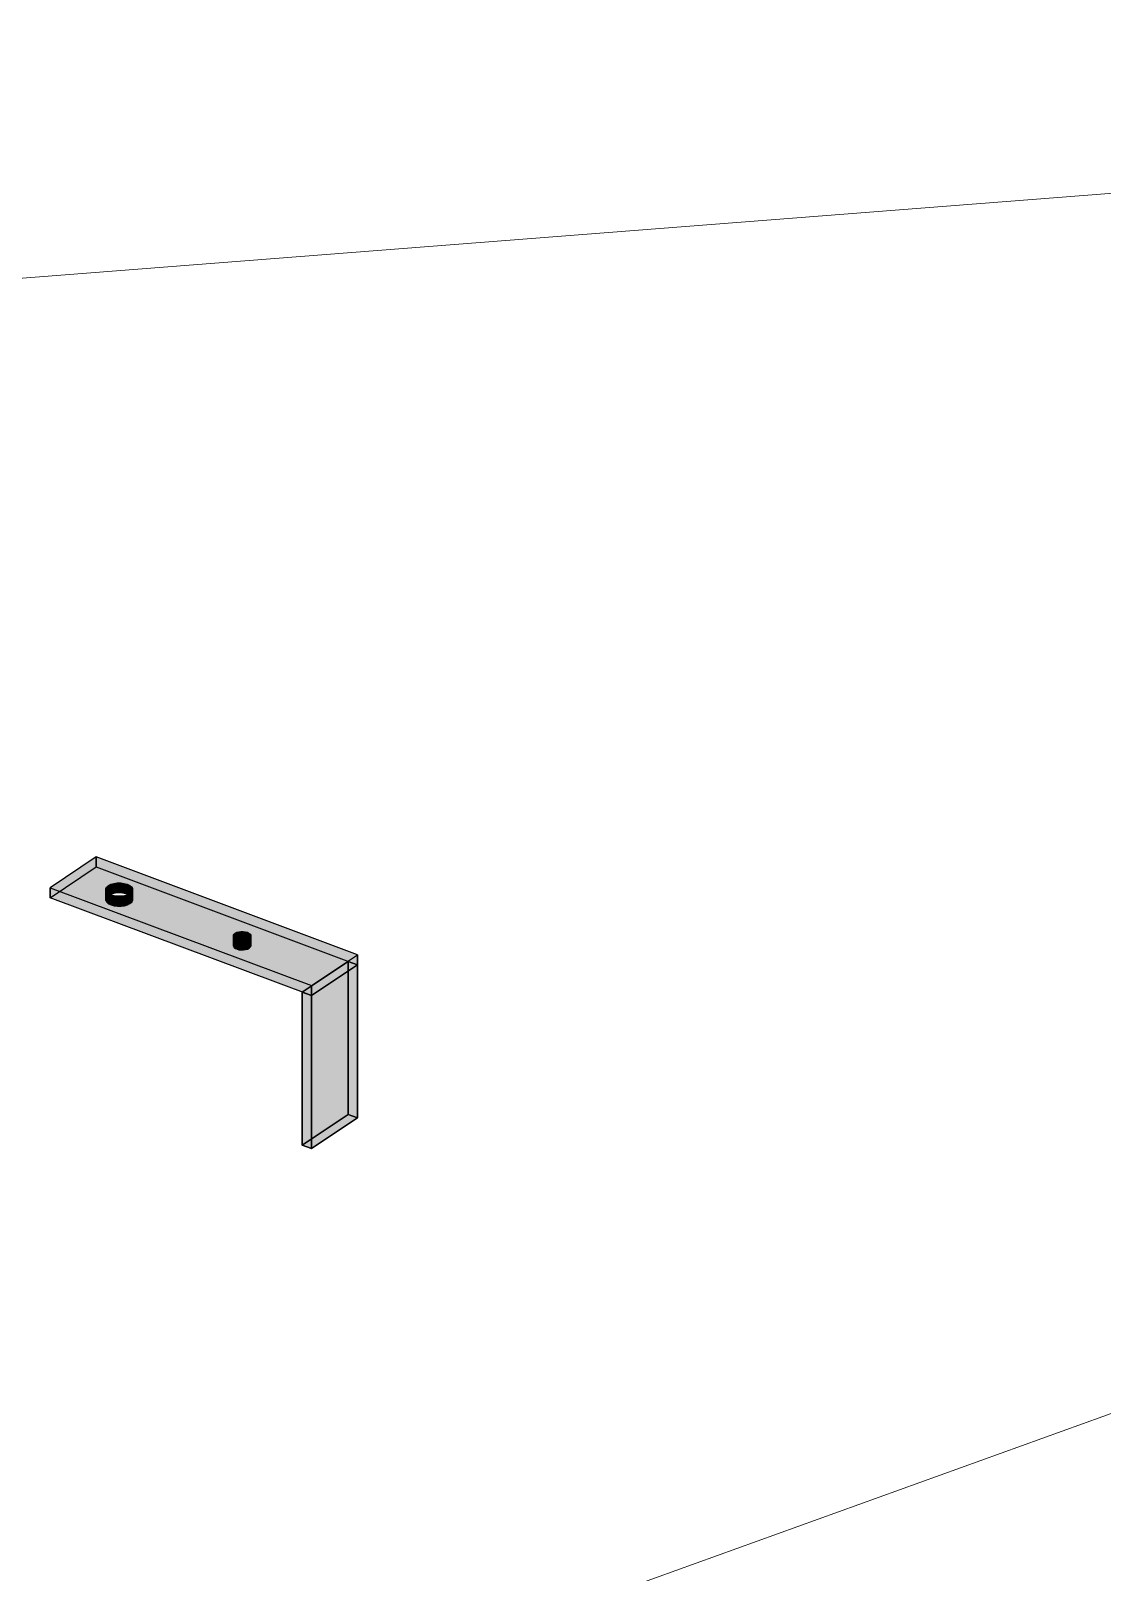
# Model space of a CAD drawing. Header units: millimetres. Extents: x 50 to 612415, y 2 to 4150.
# Drawn here: x 519294 to 519804, y 2737 to 3470 of the extents above; entities that cross this region are included whole.
import ezdxf

# ---------------------------------------------------------------- set-up
doc = ezdxf.new("R2010")
doc.units = ezdxf.units.MM
for name, color, linetype, lineweight in [('DIM', 7, 'Continuous', 13), ('HATCH', 8, 'Continuous', 9), ('OUTLINE', 7, 'Continuous', 25)]:
    doc.layers.add(name, color=color, linetype=linetype, lineweight=lineweight)

msp = doc.modelspace()

# ---------------------------------------------------------------- hatches: boundary and pattern name
at = {"layer": 'HATCH', "true_color": 0x46848e}
for points in [[(519303.209, 3057.52), (519325.14, 3072.141), (519325.14, 3076.889), (519303.209, 3062.269)], [(519449.416, 3025.538), (519427.485, 3010.917), (519427.485, 3015.665), (519449.416, 3030.286)], [(519445.03, 2954.376), (519423.099, 2939.755), (519423.099, 3012.562), (519445.03, 3027.182)], [(519427.485, 2938.111), (519449.416, 2952.731), (519449.416, 3025.538), (519427.485, 3010.917)]]:
    msp.add_hatch(color=145, dxfattribs=at).paths.add_polyline_path(points)
at = {"layer": 'HATCH', "true_color": 0x468f99}
for points in [[(519325.14, 3076.889), (519303.209, 3062.269), (519330.988, 3063.274)], [(519325.14, 3076.889), (519335.201, 3064.521), (519336.87, 3064.53)], [(519325.14, 3076.889), (519336.87, 3064.53), (519338.488, 3064.323)], [(519325.14, 3076.889), (519333.593, 3064.296), (519335.201, 3064.521)], [(519325.14, 3076.889), (519338.488, 3064.323), (519339.943, 3063.914)], [(519325.14, 3076.889), (519332.156, 3063.871), (519333.593, 3064.296)], [(519325.14, 3076.889), (519339.943, 3063.914), (519341.137, 3063.33)], [(519325.14, 3076.889), (519330.988, 3063.274), (519332.156, 3063.871)], [(519325.14, 3076.889), (519341.137, 3063.33), (519341.988, 3062.611)], [(519449.416, 3030.286), (519325.14, 3076.889), (519341.988, 3062.611)], [(519330.988, 3058.526), (519303.209, 3057.52), (519325.14, 3072.141)], [(519336.87, 3059.782), (519335.201, 3059.773), (519325.14, 3072.141)], [(519338.488, 3059.575), (519336.87, 3059.782), (519325.14, 3072.141)], [(519335.201, 3059.773), (519333.593, 3059.548), (519325.14, 3072.141)], [(519339.943, 3059.165), (519338.488, 3059.575), (519325.14, 3072.141)], [(519333.593, 3059.548), (519332.156, 3059.122), (519325.14, 3072.141)], [(519341.137, 3058.581), (519339.943, 3059.165), (519325.14, 3072.141)], [(519332.156, 3059.122), (519330.988, 3058.526), (519325.14, 3072.141)], [(519341.988, 3057.863), (519341.137, 3058.581), (519325.14, 3072.141)], [(519341.988, 3057.863), (519325.14, 3072.141), (519449.416, 3025.538)], [(519330.169, 3062.546), (519330.988, 3063.274), (519303.209, 3062.269)], [(519329.755, 3061.737), (519330.169, 3062.546), (519303.209, 3062.269)], [(519329.773, 3060.903), (519329.755, 3061.737), (519303.209, 3062.269)], [(519330.223, 3060.099), (519329.773, 3060.903), (519303.209, 3062.269)], [(519303.209, 3062.269), (519331.074, 3059.38), (519330.223, 3060.099)], [(519303.209, 3062.269), (519332.267, 3058.796), (519331.074, 3059.38)], [(519303.209, 3062.269), (519390.807, 3038.616), (519332.267, 3058.796)], [(519303.209, 3062.269), (519391.354, 3038.154), (519390.807, 3038.616)], [(519303.209, 3062.269), (519427.485, 3015.665), (519391.354, 3038.154)], [(519303.209, 3057.52), (519330.988, 3058.526), (519330.169, 3057.798)], [(519390.772, 3040.19), (519333.723, 3058.387), (519332.267, 3058.796)], [(519390.506, 3039.67), (519390.772, 3040.19), (519332.267, 3058.796)], [(519390.518, 3039.133), (519390.506, 3039.67), (519332.267, 3058.796)], [(519390.807, 3038.616), (519390.518, 3039.133), (519332.267, 3058.796)], [(519390.772, 3040.19), (519338.618, 3058.414), (519337.01, 3058.189)], [(519390.772, 3040.19), (519340.055, 3058.839), (519338.618, 3058.414)], [(519390.772, 3040.19), (519341.223, 3059.436), (519340.055, 3058.839)], [(519342.042, 3060.164), (519341.223, 3059.436), (519397.056, 3041.069)], [(519341.223, 3059.436), (519394.007, 3041.459), (519395.08, 3041.465)], [(519341.223, 3059.436), (519395.08, 3041.465), (519396.12, 3041.332)], [(519341.223, 3059.436), (519392.973, 3041.314), (519394.007, 3041.459)], [(519341.223, 3059.436), (519396.12, 3041.332), (519397.056, 3041.069)], [(519341.223, 3059.436), (519392.049, 3041.041), (519392.973, 3041.314)], [(519341.223, 3059.436), (519391.299, 3040.657), (519392.049, 3041.041)], [(519390.772, 3040.19), (519391.299, 3040.657), (519341.223, 3059.436)], [(519449.416, 3030.286), (519341.988, 3062.611), (519342.438, 3061.807)], [(519449.416, 3030.286), (519342.456, 3060.972), (519342.042, 3060.164)], [(519449.416, 3030.286), (519342.042, 3060.164), (519397.056, 3041.069)], [(519449.416, 3030.286), (519342.438, 3061.807), (519342.456, 3060.972)], [(519303.209, 3057.52), (519330.169, 3057.798), (519329.755, 3056.989)], [(519303.209, 3057.52), (519329.755, 3056.989), (519329.773, 3056.154)], [(519303.209, 3057.52), (519329.773, 3056.154), (519330.223, 3055.35)], [(519330.223, 3055.35), (519331.074, 3054.632), (519303.209, 3057.52)], [(519331.074, 3054.632), (519332.267, 3054.048), (519303.209, 3057.52)], [(519332.267, 3054.048), (519390.807, 3033.868), (519303.209, 3057.52)], [(519390.807, 3033.868), (519391.354, 3033.406), (519303.209, 3057.52)], [(519391.354, 3033.406), (519427.485, 3010.917), (519303.209, 3057.52)], [(519332.267, 3054.048), (519333.723, 3053.639), (519390.772, 3035.441)], [(519332.267, 3054.048), (519390.772, 3035.441), (519390.506, 3034.921)], [(519332.267, 3054.048), (519390.506, 3034.921), (519390.518, 3034.385)], [(519332.267, 3054.048), (519390.518, 3034.385), (519390.807, 3033.868)], [(519390.772, 3040.19), (519335.34, 3058.18), (519333.723, 3058.387)], [(519333.723, 3053.639), (519335.34, 3053.431), (519390.772, 3035.441)], [(519390.772, 3040.19), (519337.01, 3058.189), (519335.34, 3058.18)], [(519335.34, 3053.431), (519337.01, 3053.44), (519390.772, 3035.441)], [(519337.01, 3053.44), (519338.618, 3053.665), (519390.772, 3035.441)], [(519338.618, 3053.665), (519340.055, 3054.091), (519390.772, 3035.441)], [(519340.055, 3054.091), (519341.223, 3054.688), (519390.772, 3035.441)], [(519397.056, 3036.32), (519341.223, 3054.688), (519342.042, 3055.415)], [(519395.08, 3036.717), (519394.007, 3036.711), (519341.223, 3054.688)], [(519396.12, 3036.584), (519395.08, 3036.717), (519341.223, 3054.688)], [(519394.007, 3036.711), (519392.973, 3036.566), (519341.223, 3054.688)], [(519397.056, 3036.32), (519396.12, 3036.584), (519341.223, 3054.688)], [(519392.973, 3036.566), (519392.049, 3036.293), (519341.223, 3054.688)], [(519392.049, 3036.293), (519391.299, 3035.909), (519341.223, 3054.688)], [(519341.223, 3054.688), (519391.299, 3035.909), (519390.772, 3035.441)], [(519342.438, 3057.059), (519341.988, 3057.863), (519449.416, 3025.538)], [(519342.042, 3055.415), (519342.456, 3056.224), (519449.416, 3025.538)], [(519397.056, 3036.32), (519342.042, 3055.415), (519449.416, 3025.538)], [(519342.456, 3056.224), (519342.438, 3057.059), (519449.416, 3025.538)], [(519427.485, 3015.665), (519392.121, 3037.779), (519391.354, 3038.154)], [(519427.485, 3015.665), (519393.057, 3037.516), (519392.121, 3037.779)], [(519449.416, 3030.286), (519394.097, 3037.382), (519393.057, 3037.516)], [(519427.485, 3015.665), (519449.416, 3030.286), (519393.057, 3037.516)], [(519449.416, 3030.286), (519395.17, 3037.388), (519394.097, 3037.382)], [(519449.416, 3030.286), (519396.204, 3037.533), (519395.17, 3037.388)], [(519449.416, 3030.286), (519397.127, 3037.806), (519396.204, 3037.533)], [(519449.416, 3030.286), (519397.056, 3041.069), (519397.823, 3040.693)], [(519449.416, 3030.286), (519397.878, 3038.19), (519397.127, 3037.806)], [(519449.416, 3030.286), (519397.823, 3040.693), (519398.37, 3040.231)], [(519449.416, 3030.286), (519398.405, 3038.658), (519397.878, 3038.19)], [(519449.416, 3030.286), (519398.37, 3040.231), (519398.659, 3039.714)], [(519449.416, 3030.286), (519398.671, 3039.178), (519398.405, 3038.658)], [(519449.416, 3030.286), (519398.659, 3039.714), (519398.671, 3039.178)], [(519391.354, 3033.406), (519392.121, 3033.031), (519427.485, 3010.917)], [(519392.121, 3033.031), (519393.057, 3032.767), (519427.485, 3010.917)], [(519393.057, 3032.767), (519394.097, 3032.634), (519449.416, 3025.538)], [(519393.057, 3032.767), (519449.416, 3025.538), (519427.485, 3010.917)], [(519394.097, 3032.634), (519395.17, 3032.64), (519449.416, 3025.538)], [(519395.17, 3032.64), (519396.204, 3032.785), (519449.416, 3025.538)], [(519396.204, 3032.785), (519397.127, 3033.058), (519449.416, 3025.538)], [(519397.823, 3035.945), (519397.056, 3036.32), (519449.416, 3025.538)], [(519397.127, 3033.058), (519397.878, 3033.442), (519449.416, 3025.538)], [(519398.37, 3035.483), (519397.823, 3035.945), (519449.416, 3025.538)], [(519397.878, 3033.442), (519398.405, 3033.91), (519449.416, 3025.538)], [(519398.659, 3034.966), (519398.37, 3035.483), (519449.416, 3025.538)], [(519398.405, 3033.91), (519398.671, 3034.43), (519449.416, 3025.538)], [(519398.671, 3034.43), (519398.659, 3034.966), (519449.416, 3025.538)], [(519445.03, 3027.182), (519423.099, 3012.562), (519427.485, 3010.917)], [(519445.03, 3027.182), (519427.485, 3010.917), (519449.416, 3025.538)], [(519427.485, 2938.111), (519423.099, 2939.755), (519445.03, 2954.376)], [(519449.416, 2952.731), (519427.485, 2938.111), (519445.03, 2954.376)]]:
    msp.add_hatch(color=135, dxfattribs=at).paths.add_polyline_path(points)
at = {"layer": 'HATCH', "true_color": 0x468690}
for points in [[(519325.14, 3072.141), (519449.416, 3025.538), (519449.416, 3030.286), (519325.14, 3076.889)], [(519427.485, 3010.917), (519303.209, 3057.52), (519303.209, 3062.269), (519427.485, 3015.665)], [(519449.416, 2952.731), (519445.03, 2954.376), (519445.03, 3027.182), (519449.416, 3025.538)], [(519423.099, 2939.755), (519427.485, 2938.111), (519427.485, 3010.917), (519423.099, 3012.562)]]:
    msp.add_hatch(color=145, dxfattribs=at).paths.add_polyline_path(points)
at = {"layer": 'HATCH', "true_color": 0x46818b}
for points in [[(519330.169, 3057.798), (519329.755, 3056.989), (519329.755, 3061.737), (519330.169, 3062.546)], [(519329.773, 3056.154), (519330.223, 3055.35), (519330.223, 3060.099), (519329.773, 3060.903)], [(519342.438, 3057.059), (519341.988, 3057.863), (519341.988, 3062.611), (519342.438, 3061.807)], [(519342.042, 3055.415), (519342.456, 3056.224), (519342.456, 3060.972), (519342.042, 3060.164)], [(519390.772, 3035.441), (519390.506, 3034.921), (519390.506, 3039.67), (519390.772, 3040.19)], [(519390.518, 3034.385), (519390.807, 3033.868), (519390.807, 3038.616), (519390.518, 3039.133)], [(519398.659, 3034.966), (519398.37, 3035.483), (519398.37, 3040.231), (519398.659, 3039.714)], [(519398.405, 3033.91), (519398.671, 3034.43), (519398.671, 3039.178), (519398.405, 3038.658)]]:
    msp.add_hatch(color=137, dxfattribs=at).paths.add_polyline_path(points)
at = {"layer": 'HATCH', "true_color": 0x467f88}
for points in [[(519329.755, 3056.989), (519329.773, 3056.154), (519329.773, 3060.903), (519329.755, 3061.737)], [(519342.456, 3056.224), (519342.438, 3057.059), (519342.438, 3061.807), (519342.456, 3060.972)], [(519390.506, 3034.921), (519390.518, 3034.385), (519390.518, 3039.133), (519390.506, 3039.67)], [(519398.671, 3034.43), (519398.659, 3034.966), (519398.659, 3039.714), (519398.671, 3039.178)]]:
    msp.add_hatch(color=137, dxfattribs=at).paths.add_polyline_path(points)
at = {"layer": 'HATCH', "true_color": 0x46838d}
for points in [[(519330.988, 3058.526), (519330.169, 3057.798), (519330.169, 3062.546), (519330.988, 3063.274)], [(519341.223, 3054.688), (519342.042, 3055.415), (519342.042, 3060.164), (519341.223, 3059.436)], [(519391.299, 3035.909), (519390.772, 3035.441), (519390.772, 3040.19), (519391.299, 3040.657)], [(519397.878, 3033.442), (519398.405, 3033.91), (519398.405, 3038.658), (519397.878, 3038.19)]]:
    msp.add_hatch(color=145, dxfattribs=at).paths.add_polyline_path(points)
at = {"layer": 'HATCH', "true_color": 0x46848d}
for points in [[(519330.223, 3055.35), (519331.074, 3054.632), (519331.074, 3059.38), (519330.223, 3060.099)], [(519341.988, 3057.863), (519341.137, 3058.581), (519341.137, 3063.33), (519341.988, 3062.611)], [(519390.807, 3033.868), (519391.354, 3033.406), (519391.354, 3038.154), (519390.807, 3038.616)], [(519398.37, 3035.483), (519397.823, 3035.945), (519397.823, 3040.693), (519398.37, 3040.231)]]:
    msp.add_hatch(color=145, dxfattribs=at).paths.add_polyline_path(points)
at = {"layer": 'HATCH', "true_color": 0x46858f}
for points in [[(519332.156, 3059.122), (519330.988, 3058.526), (519330.988, 3063.274), (519332.156, 3063.871)], [(519331.074, 3054.632), (519332.267, 3054.048), (519332.267, 3058.796), (519331.074, 3059.38)], [(519341.137, 3058.581), (519339.943, 3059.165), (519339.943, 3063.914), (519341.137, 3063.33)], [(519340.055, 3054.091), (519341.223, 3054.688), (519341.223, 3059.436), (519340.055, 3058.839)], [(519392.049, 3036.293), (519391.299, 3035.909), (519391.299, 3040.657), (519392.049, 3041.041)], [(519391.354, 3033.406), (519392.121, 3033.031), (519392.121, 3037.779), (519391.354, 3038.154)], [(519397.823, 3035.945), (519397.056, 3036.32), (519397.056, 3041.069), (519397.823, 3040.693)], [(519397.127, 3033.058), (519397.878, 3033.442), (519397.878, 3038.19), (519397.127, 3037.806)]]:
    msp.add_hatch(color=145, dxfattribs=at).paths.add_polyline_path(points)
at = {"layer": 'HATCH', "true_color": 0x468791}
for points in [[(519333.593, 3059.548), (519332.156, 3059.122), (519332.156, 3063.871), (519333.593, 3064.296)], [(519332.267, 3054.048), (519333.723, 3053.639), (519333.723, 3058.387), (519332.267, 3058.796)], [(519339.943, 3059.165), (519338.488, 3059.575), (519338.488, 3064.323), (519339.943, 3063.914)], [(519338.618, 3053.665), (519340.055, 3054.091), (519340.055, 3058.839), (519338.618, 3058.414)], [(519392.973, 3036.566), (519392.049, 3036.293), (519392.049, 3041.041), (519392.973, 3041.314)], [(519392.121, 3033.031), (519393.057, 3032.767), (519393.057, 3037.516), (519392.121, 3037.779)], [(519397.056, 3036.32), (519396.12, 3036.584), (519396.12, 3041.332), (519397.056, 3041.069)], [(519396.204, 3032.785), (519397.127, 3033.058), (519397.127, 3037.806), (519396.204, 3037.533)]]:
    msp.add_hatch(color=145, dxfattribs=at).paths.add_polyline_path(points)
at = {"layer": 'HATCH', "true_color": 0x468892}
for points in [[(519335.201, 3059.773), (519333.593, 3059.548), (519333.593, 3064.296), (519335.201, 3064.521)], [(519336.87, 3059.782), (519335.201, 3059.773), (519335.201, 3064.521), (519336.87, 3064.53)], [(519338.488, 3059.575), (519336.87, 3059.782), (519336.87, 3064.53), (519338.488, 3064.323)], [(519337.01, 3053.44), (519338.618, 3053.665), (519338.618, 3058.414), (519337.01, 3058.189)], [(519333.723, 3053.639), (519335.34, 3053.431), (519335.34, 3058.18), (519333.723, 3058.387)], [(519335.34, 3053.431), (519337.01, 3053.44), (519337.01, 3058.189), (519335.34, 3058.18)], [(519394.007, 3036.711), (519392.973, 3036.566), (519392.973, 3041.314), (519394.007, 3041.459)], [(519393.057, 3032.767), (519394.097, 3032.634), (519394.097, 3037.382), (519393.057, 3037.516)], [(519395.08, 3036.717), (519394.007, 3036.711), (519394.007, 3041.459), (519395.08, 3041.465)], [(519394.097, 3032.634), (519395.17, 3032.64), (519395.17, 3037.388), (519394.097, 3037.382)], [(519396.12, 3036.584), (519395.08, 3036.717), (519395.08, 3041.465), (519396.12, 3041.332)], [(519395.17, 3032.64), (519396.204, 3032.785), (519396.204, 3037.533), (519395.17, 3037.388)]]:
    msp.add_hatch(color=145, dxfattribs=at).paths.add_polyline_path(points)

# ---------------------------------------------------------------- linework, layer by layer
at = {"layer": 'DIM'}
for points in [[(518923.579, 3323.809), (520800, 3470), (520900, 3470)], [(518546.584, 2357.016), (520800, 3170), (520900, 3170)]]:
    msp.add_lwpolyline(points, dxfattribs=at)
at = {"layer": 'OUTLINE', "color": 139, "true_color": 0x42544a}
for p, q in [((519325.14, 3076.889), (519303.209, 3062.269)), ((519325.14, 3076.889), (519303.209, 3062.269)), ((519325.14, 3072.141), (519325.14, 3076.889)), ((519449.416, 3030.286), (519325.14, 3076.889)), ((519449.416, 3030.286), (519325.14, 3076.889)), ((519325.14, 3076.889), (519325.14, 3072.141)), ((519303.209, 3057.52), (519325.14, 3072.141)), ((519303.209, 3057.52), (519325.14, 3072.141)), ((519325.14, 3072.141), (519449.416, 3025.538)), ((519325.14, 3072.141), (519449.416, 3025.538)), ((519303.209, 3062.269), (519303.209, 3057.52)), ((519303.209, 3057.52), (519303.209, 3062.269)), ((519303.209, 3062.269), (519427.485, 3015.665)), ((519303.209, 3062.269), (519427.485, 3015.665)), ((519329.755, 3061.737), (519330.169, 3062.546)), ((519329.755, 3061.737), (519330.169, 3062.546)), ((519329.755, 3056.989), (519329.755, 3061.737)), ((519329.773, 3060.903), (519329.755, 3061.737)), ((519329.755, 3061.737), (519329.755, 3056.989)), ((519329.773, 3060.903), (519329.755, 3061.737)), ((519329.773, 3056.154), (519329.773, 3060.903)), ((519330.223, 3060.099), (519329.773, 3060.903)), ((519329.773, 3060.903), (519329.773, 3056.154)), ((519330.223, 3060.099), (519329.773, 3060.903)), ((519330.169, 3062.546), (519330.988, 3063.274)), ((519330.169, 3062.546), (519330.988, 3063.274)), ((519330.169, 3057.798), (519330.169, 3062.546)), ((519330.169, 3062.546), (519330.169, 3057.798)), ((519330.988, 3058.526), (519330.169, 3057.798)), ((519330.988, 3058.526), (519330.169, 3057.798)), ((519330.223, 3055.35), (519330.223, 3060.099)), ((519331.074, 3059.38), (519330.223, 3060.099)), ((519331.074, 3059.38), (519330.223, 3060.099)), ((519330.223, 3060.099), (519330.223, 3055.35)), ((519330.988, 3063.274), (519332.156, 3063.871)), ((519330.988, 3063.274), (519332.156, 3063.871)), ((519330.988, 3058.526), (519330.988, 3063.274)), ((519330.988, 3063.274), (519330.988, 3058.526)), ((519332.156, 3059.122), (519330.988, 3058.526)), ((519332.156, 3059.122), (519330.988, 3058.526)), ((519331.074, 3054.632), (519331.074, 3059.38)), ((519332.267, 3058.796), (519331.074, 3059.38)), ((519332.267, 3058.796), (519331.074, 3059.38)), ((519331.074, 3059.38), (519331.074, 3054.632)), ((519332.156, 3063.871), (519333.593, 3064.296)), ((519332.156, 3063.871), (519333.593, 3064.296)), ((519332.156, 3059.122), (519332.156, 3063.871)), ((519332.156, 3063.871), (519332.156, 3059.122)), ((519333.593, 3059.548), (519332.156, 3059.122)), ((519333.593, 3059.548), (519332.156, 3059.122)), ((519332.267, 3054.048), (519332.267, 3058.796)), ((519333.723, 3058.387), (519332.267, 3058.796)), ((519332.267, 3058.796), (519332.267, 3054.048)), ((519333.723, 3058.387), (519332.267, 3058.796)), ((519333.593, 3064.296), (519335.201, 3064.521)), ((519333.593, 3064.296), (519335.201, 3064.521)), ((519333.593, 3059.548), (519333.593, 3064.296)), ((519333.593, 3064.296), (519333.593, 3059.548)), ((519335.201, 3059.773), (519333.593, 3059.548)), ((519335.201, 3059.773), (519333.593, 3059.548)), ((519335.201, 3064.521), (519336.87, 3064.53)), ((519335.201, 3064.521), (519336.87, 3064.53)), ((519335.201, 3059.773), (519335.201, 3064.521)), ((519335.201, 3064.521), (519335.201, 3059.773)), ((519336.87, 3059.782), (519335.201, 3059.773)), ((519336.87, 3059.782), (519335.201, 3059.773)), ((519336.87, 3064.53), (519338.488, 3064.323)), ((519336.87, 3064.53), (519336.87, 3059.782)), ((519336.87, 3059.782), (519336.87, 3064.53)), ((519336.87, 3064.53), (519338.488, 3064.323)), ((519338.488, 3059.575), (519336.87, 3059.782)), ((519338.488, 3059.575), (519336.87, 3059.782)), ((519338.618, 3058.414), (519337.01, 3058.189)), ((519338.618, 3058.414), (519337.01, 3058.189)), ((519338.488, 3064.323), (519339.943, 3063.914)), ((519338.488, 3064.323), (519338.488, 3059.575)), ((519338.488, 3059.575), (519338.488, 3064.323)), ((519338.488, 3064.323), (519339.943, 3063.914)), ((519339.943, 3059.165), (519338.488, 3059.575)), ((519339.943, 3059.165), (519338.488, 3059.575)), ((519340.055, 3058.839), (519338.618, 3058.414)), ((519340.055, 3058.839), (519338.618, 3058.414)), ((519338.618, 3058.414), (519338.618, 3053.665)), ((519338.618, 3053.665), (519338.618, 3058.414)), ((519339.943, 3063.914), (519341.137, 3063.33)), ((519339.943, 3063.914), (519339.943, 3059.165)), ((519339.943, 3059.165), (519339.943, 3063.914)), ((519339.943, 3063.914), (519341.137, 3063.33)), ((519341.137, 3058.581), (519339.943, 3059.165)), ((519341.137, 3058.581), (519339.943, 3059.165)), ((519341.223, 3059.436), (519340.055, 3058.839)), ((519341.223, 3059.436), (519340.055, 3058.839)), ((519340.055, 3058.839), (519340.055, 3054.091)), ((519340.055, 3054.091), (519340.055, 3058.839)), ((519341.137, 3063.33), (519341.988, 3062.611)), ((519341.137, 3063.33), (519341.137, 3058.581)), ((519341.137, 3058.581), (519341.137, 3063.33)), ((519341.137, 3063.33), (519341.988, 3062.611)), ((519341.988, 3057.863), (519341.137, 3058.581)), ((519341.988, 3057.863), (519341.137, 3058.581)), ((519342.042, 3060.164), (519341.223, 3059.436)), ((519342.042, 3060.164), (519341.223, 3059.436)), ((519341.223, 3059.436), (519341.223, 3054.688)), ((519341.223, 3054.688), (519341.223, 3059.436)), ((519341.988, 3062.611), (519341.988, 3057.863)), ((519341.988, 3057.863), (519341.988, 3062.611)), ((519341.988, 3062.611), (519342.438, 3061.807)), ((519341.988, 3062.611), (519342.438, 3061.807)), ((519342.456, 3060.972), (519342.042, 3060.164)), ((519342.456, 3060.972), (519342.042, 3060.164)), ((519342.042, 3060.164), (519342.042, 3055.415)), ((519342.042, 3055.415), (519342.042, 3060.164)), ((519342.438, 3061.807), (519342.438, 3057.059)), ((519342.438, 3057.059), (519342.438, 3061.807)), ((519342.438, 3061.807), (519342.456, 3060.972)), ((519342.438, 3061.807), (519342.456, 3060.972)), ((519342.456, 3060.972), (519342.456, 3056.224)), ((519342.456, 3056.224), (519342.456, 3060.972)), ((519427.485, 3010.917), (519303.209, 3057.52)), ((519427.485, 3010.917), (519303.209, 3057.52)), ((519330.169, 3057.798), (519329.755, 3056.989)), ((519330.169, 3057.798), (519329.755, 3056.989)), ((519329.755, 3056.989), (519329.773, 3056.154)), ((519329.755, 3056.989), (519329.773, 3056.154)), ((519329.773, 3056.154), (519330.223, 3055.35)), ((519329.773, 3056.154), (519330.223, 3055.35)), ((519330.223, 3055.35), (519331.074, 3054.632)), ((519330.223, 3055.35), (519331.074, 3054.632)), ((519331.074, 3054.632), (519332.267, 3054.048)), ((519331.074, 3054.632), (519332.267, 3054.048)), ((519332.267, 3054.048), (519333.723, 3053.639)), ((519332.267, 3054.048), (519333.723, 3053.639)), ((519333.723, 3053.639), (519333.723, 3058.387)), ((519335.34, 3058.18), (519333.723, 3058.387)), ((519333.723, 3058.387), (519333.723, 3053.639)), ((519335.34, 3058.18), (519333.723, 3058.387)), ((519333.723, 3053.639), (519335.34, 3053.431)), ((519333.723, 3053.639), (519335.34, 3053.431)), ((519337.01, 3058.189), (519335.34, 3058.18)), ((519337.01, 3058.189), (519335.34, 3058.18)), ((519335.34, 3053.431), (519335.34, 3058.18)), ((519335.34, 3058.18), (519335.34, 3053.431)), ((519335.34, 3053.431), (519337.01, 3053.44)), ((519335.34, 3053.431), (519337.01, 3053.44)), ((519337.01, 3058.189), (519337.01, 3053.44)), ((519337.01, 3053.44), (519337.01, 3058.189)), ((519337.01, 3053.44), (519338.618, 3053.665)), ((519337.01, 3053.44), (519338.618, 3053.665)), ((519338.618, 3053.665), (519340.055, 3054.091)), ((519338.618, 3053.665), (519340.055, 3054.091)), ((519340.055, 3054.091), (519341.223, 3054.688)), ((519340.055, 3054.091), (519341.223, 3054.688)), ((519341.223, 3054.688), (519342.042, 3055.415)), ((519341.223, 3054.688), (519342.042, 3055.415)), ((519342.438, 3057.059), (519341.988, 3057.863)), ((519342.438, 3057.059), (519341.988, 3057.863)), ((519342.042, 3055.415), (519342.456, 3056.224)), ((519342.042, 3055.415), (519342.456, 3056.224)), ((519342.456, 3056.224), (519342.438, 3057.059)), ((519342.456, 3056.224), (519342.438, 3057.059)), ((519390.506, 3039.67), (519390.772, 3040.19)), ((519390.506, 3039.67), (519390.772, 3040.19)), ((519390.518, 3039.133), (519390.506, 3039.67)), ((519390.506, 3034.921), (519390.506, 3039.67)), ((519390.518, 3039.133), (519390.506, 3039.67)), ((519390.506, 3039.67), (519390.506, 3034.921)), ((519390.807, 3038.616), (519390.518, 3039.133)), ((519390.518, 3034.385), (519390.518, 3039.133)), ((519390.807, 3038.616), (519390.518, 3039.133)), ((519390.518, 3039.133), (519390.518, 3034.385)), ((519390.772, 3040.19), (519391.299, 3040.657)), ((519390.772, 3040.19), (519391.299, 3040.657)), ((519390.772, 3035.441), (519390.772, 3040.19)), ((519390.772, 3040.19), (519390.772, 3035.441)), ((519391.354, 3038.154), (519390.807, 3038.616)), ((519390.807, 3033.868), (519390.807, 3038.616)), ((519391.354, 3038.154), (519390.807, 3038.616)), ((519390.807, 3038.616), (519390.807, 3033.868)), ((519391.299, 3040.657), (519392.049, 3041.041)), ((519391.299, 3040.657), (519392.049, 3041.041)), ((519391.299, 3035.909), (519391.299, 3040.657)), ((519391.299, 3040.657), (519391.299, 3035.909)), ((519391.354, 3033.406), (519391.354, 3038.154)), ((519392.121, 3037.779), (519391.354, 3038.154)), ((519391.354, 3038.154), (519391.354, 3033.406)), ((519392.121, 3037.779), (519391.354, 3038.154)), ((519392.049, 3041.041), (519392.973, 3041.314)), ((519392.049, 3041.041), (519392.973, 3041.314)), ((519392.049, 3036.293), (519392.049, 3041.041)), ((519392.049, 3041.041), (519392.049, 3036.293)), ((519392.973, 3036.566), (519392.049, 3036.293)), ((519392.973, 3036.566), (519392.049, 3036.293)), ((519392.121, 3033.031), (519392.121, 3037.779)), ((519393.057, 3037.516), (519392.121, 3037.779)), ((519392.121, 3037.779), (519392.121, 3033.031)), ((519393.057, 3037.516), (519392.121, 3037.779)), ((519392.973, 3041.314), (519394.007, 3041.459)), ((519392.973, 3041.314), (519394.007, 3041.459)), ((519392.973, 3036.566), (519392.973, 3041.314)), ((519392.973, 3041.314), (519392.973, 3036.566)), ((519394.007, 3036.711), (519392.973, 3036.566)), ((519394.007, 3036.711), (519392.973, 3036.566)), ((519393.057, 3032.767), (519393.057, 3037.516)), ((519394.097, 3037.382), (519393.057, 3037.516)), ((519393.057, 3037.516), (519393.057, 3032.767)), ((519394.097, 3037.382), (519393.057, 3037.516)), ((519394.007, 3041.459), (519395.08, 3041.465)), ((519394.007, 3041.459), (519395.08, 3041.465)), ((519394.007, 3036.711), (519394.007, 3041.459)), ((519394.007, 3041.459), (519394.007, 3036.711)), ((519395.08, 3036.717), (519394.007, 3036.711)), ((519395.08, 3036.717), (519394.007, 3036.711)), ((519395.17, 3037.388), (519394.097, 3037.382)), ((519395.17, 3037.388), (519394.097, 3037.382)), ((519394.097, 3032.634), (519394.097, 3037.382)), ((519394.097, 3037.382), (519394.097, 3032.634)), ((519395.08, 3041.465), (519396.12, 3041.332)), ((519395.08, 3041.465), (519395.08, 3036.717)), ((519395.08, 3036.717), (519395.08, 3041.465)), ((519395.08, 3041.465), (519396.12, 3041.332)), ((519396.12, 3036.584), (519395.08, 3036.717)), ((519396.12, 3036.584), (519395.08, 3036.717)), ((519396.204, 3037.533), (519395.17, 3037.388)), ((519396.204, 3037.533), (519395.17, 3037.388)), ((519395.17, 3037.388), (519395.17, 3032.64)), ((519395.17, 3032.64), (519395.17, 3037.388)), ((519396.12, 3041.332), (519397.056, 3041.069)), ((519396.12, 3041.332), (519396.12, 3036.584)), ((519396.12, 3036.584), (519396.12, 3041.332)), ((519396.12, 3041.332), (519397.056, 3041.069)), ((519397.056, 3036.32), (519396.12, 3036.584)), ((519397.056, 3036.32), (519396.12, 3036.584)), ((519397.127, 3037.806), (519396.204, 3037.533)), ((519397.127, 3037.806), (519396.204, 3037.533)), ((519396.204, 3037.533), (519396.204, 3032.785)), ((519396.204, 3032.785), (519396.204, 3037.533)), ((519397.056, 3041.069), (519397.056, 3036.32)), ((519397.056, 3036.32), (519397.056, 3041.069)), ((519397.056, 3041.069), (519397.823, 3040.693)), ((519397.056, 3041.069), (519397.823, 3040.693)), ((519397.878, 3038.19), (519397.127, 3037.806)), ((519397.878, 3038.19), (519397.127, 3037.806)), ((519397.127, 3037.806), (519397.127, 3033.058)), ((519397.127, 3033.058), (519397.127, 3037.806)), ((519397.823, 3040.693), (519397.823, 3035.945)), ((519397.823, 3035.945), (519397.823, 3040.693)), ((519397.823, 3040.693), (519398.37, 3040.231)), ((519397.823, 3040.693), (519398.37, 3040.231)), ((519398.405, 3038.658), (519397.878, 3038.19)), ((519398.405, 3038.658), (519397.878, 3038.19)), ((519397.878, 3038.19), (519397.878, 3033.442)), ((519397.878, 3033.442), (519397.878, 3038.19)), ((519398.37, 3040.231), (519398.37, 3035.483)), ((519398.37, 3035.483), (519398.37, 3040.231)), ((519398.37, 3040.231), (519398.659, 3039.714)), ((519398.37, 3040.231), (519398.659, 3039.714)), ((519398.671, 3039.178), (519398.405, 3038.658)), ((519398.671, 3039.178), (519398.405, 3038.658)), ((519398.405, 3038.658), (519398.405, 3033.91)), ((519398.405, 3033.91), (519398.405, 3038.658)), ((519398.659, 3039.714), (519398.659, 3034.966)), ((519398.659, 3034.966), (519398.659, 3039.714)), ((519398.659, 3039.714), (519398.671, 3039.178)), ((519398.659, 3039.714), (519398.671, 3039.178)), ((519398.671, 3039.178), (519398.671, 3034.43)), ((519398.671, 3034.43), (519398.671, 3039.178)), ((519390.772, 3035.441), (519390.506, 3034.921)), ((519390.772, 3035.441), (519390.506, 3034.921)), ((519390.506, 3034.921), (519390.518, 3034.385)), ((519390.506, 3034.921), (519390.518, 3034.385)), ((519390.518, 3034.385), (519390.807, 3033.868)), ((519390.518, 3034.385), (519390.807, 3033.868)), ((519391.299, 3035.909), (519390.772, 3035.441)), ((519391.299, 3035.909), (519390.772, 3035.441)), ((519390.807, 3033.868), (519391.354, 3033.406)), ((519390.807, 3033.868), (519391.354, 3033.406)), ((519392.049, 3036.293), (519391.299, 3035.909)), ((519392.049, 3036.293), (519391.299, 3035.909)), ((519391.354, 3033.406), (519392.121, 3033.031)), ((519391.354, 3033.406), (519392.121, 3033.031)), ((519392.121, 3033.031), (519393.057, 3032.767)), ((519392.121, 3033.031), (519393.057, 3032.767)), ((519393.057, 3032.767), (519394.097, 3032.634)), ((519393.057, 3032.767), (519394.097, 3032.634)), ((519394.097, 3032.634), (519395.17, 3032.64)), ((519394.097, 3032.634), (519395.17, 3032.64)), ((519395.17, 3032.64), (519396.204, 3032.785)), ((519395.17, 3032.64), (519396.204, 3032.785)), ((519396.204, 3032.785), (519397.127, 3033.058)), ((519396.204, 3032.785), (519397.127, 3033.058)), ((519397.823, 3035.945), (519397.056, 3036.32)), ((519397.823, 3035.945), (519397.056, 3036.32)), ((519397.127, 3033.058), (519397.878, 3033.442)), ((519397.127, 3033.058), (519397.878, 3033.442)), ((519398.37, 3035.483), (519397.823, 3035.945)), ((519398.37, 3035.483), (519397.823, 3035.945)), ((519397.878, 3033.442), (519398.405, 3033.91)), ((519397.878, 3033.442), (519398.405, 3033.91)), ((519398.659, 3034.966), (519398.37, 3035.483)), ((519398.659, 3034.966), (519398.37, 3035.483)), ((519398.405, 3033.91), (519398.671, 3034.43)), ((519398.405, 3033.91), (519398.671, 3034.43)), ((519398.671, 3034.43), (519398.659, 3034.966)), ((519398.671, 3034.43), (519398.659, 3034.966)), ((519427.485, 3015.665), (519449.416, 3030.286)), ((519427.485, 3015.665), (519449.416, 3030.286)), ((519449.416, 3025.538), (519449.416, 3030.286)), ((519449.416, 3030.286), (519449.416, 3025.538)), ((519423.099, 3012.562), (519445.03, 3027.182)), ((519445.03, 3027.182), (519423.099, 3012.562)), ((519449.416, 3025.538), (519427.485, 3010.917)), ((519449.416, 3025.538), (519427.485, 3010.917)), ((519427.485, 3010.917), (519449.416, 3025.538)), ((519449.416, 3025.538), (519427.485, 3010.917)), ((519445.03, 2954.376), (519445.03, 3027.182)), ((519445.03, 3027.182), (519449.416, 3025.538)), ((519445.03, 3027.182), (519445.03, 2954.376)), ((519449.416, 3025.538), (519445.03, 3027.182)), ((519449.416, 3025.538), (519449.416, 2952.731)), ((519449.416, 2952.731), (519449.416, 3025.538)), ((519427.485, 3015.665), (519427.485, 3010.917)), ((519427.485, 3010.917), (519427.485, 3015.665)), ((519423.099, 2939.755), (519423.099, 3012.562)), ((519427.485, 3010.917), (519423.099, 3012.562)), ((519423.099, 3012.562), (519423.099, 2939.755)), ((519423.099, 3012.562), (519427.485, 3010.917)), ((519427.485, 3010.917), (519427.485, 2938.111)), ((519427.485, 2938.111), (519427.485, 3010.917)), ((519423.099, 2939.755), (519445.03, 2954.376)), ((519445.03, 2954.376), (519423.099, 2939.755)), ((519449.416, 2952.731), (519427.485, 2938.111)), ((519427.485, 2938.111), (519449.416, 2952.731)), ((519445.03, 2954.376), (519449.416, 2952.731)), ((519449.416, 2952.731), (519445.03, 2954.376)), ((519427.485, 2938.111), (519423.099, 2939.755)), ((519423.099, 2939.755), (519427.485, 2938.111))]:
    msp.add_line(p, q, dxfattribs=at)

doc.saveas('drawing.dxf')
